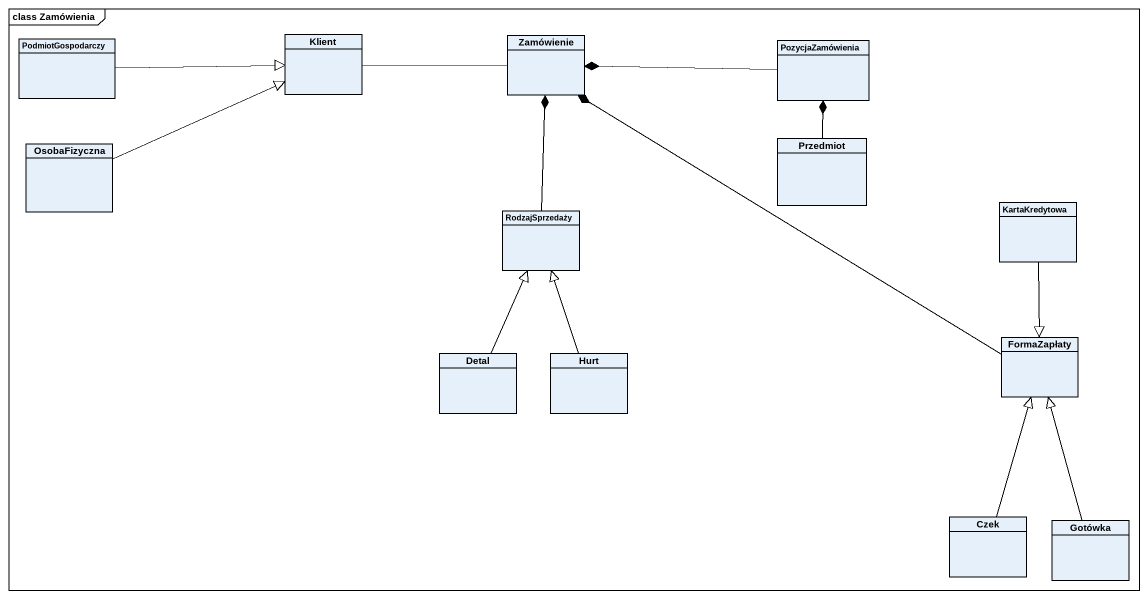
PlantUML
@startuml
mainframe class Zamówienia
hide circle
hide empty members
class PodmiotGospodarczy
class Klient
class Zamówienie
class PozycjaZamówienia
class OsobaFizyczna
class Przedmiot
class RodzajSprzedaży
class KartaKredytowa
class FormaZapłaty
class Detal
class Hurt
class Czek
class Gotówka
PodmiotGospodarczy -right-|> Klient
Klient -right- Zamówienie
PozycjaZamówienia -left-* Zamówienie
OsobaFizyczna -right-|> Klient
Przedmiot -up-* PozycjaZamówienia
RodzajSprzedaży -up-* Zamówienie
KartaKredytowa --|> FormaZapłaty
FormaZapłaty -up-* Zamówienie
Detal -up-|> RodzajSprzedaży
Hurt -up-|> RodzajSprzedaży
Czek -up-|> FormaZapłaty
Gotówka -up-|> FormaZapłaty
@enduml
